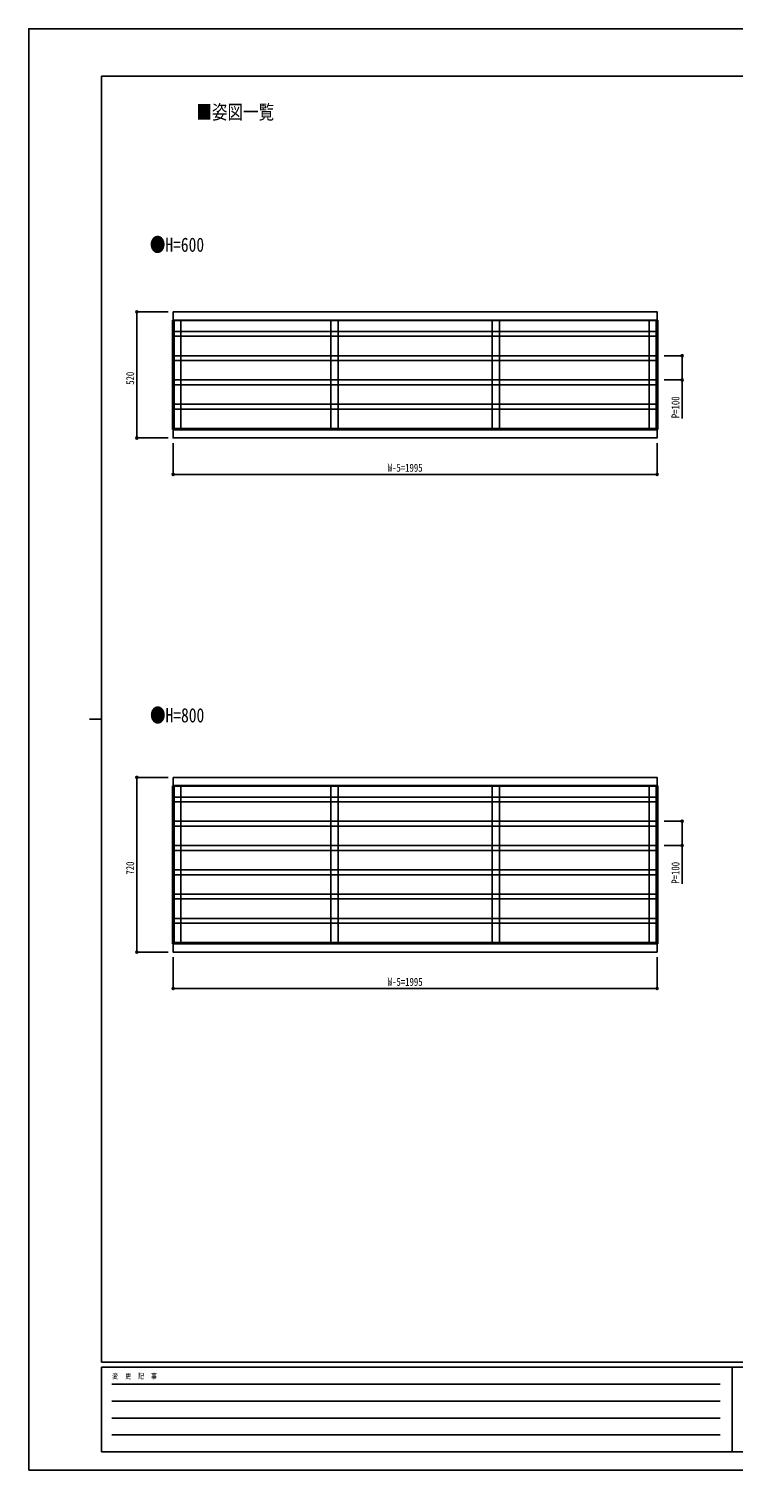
# Model space of a CAD drawing. Units: millimetres, scale not verified. Extents: x -4205 to 4205, y -2970 to 2970.
# Drawn here: x -4205 to -1301, y -2970 to 2970 of the extents above; entities that cross this region are included whole.
import ezdxf
from ezdxf.enums import TextEntityAlignment as Align

# ---------------------------------------------------------------- set-up
doc = ezdxf.new("R2010")
doc.units = ezdxf.units.MM
doc.header["$LTSCALE"] = 16
for name, color, linetype in [('0-1_USER1', 3, 'Continuous'), ('0-2_YKK_A1', 4, 'Continuous'), ('0-3_YKK_D', 6, 'Continuous'), ('0-4_YKK_ZWAK', 7, 'Continuous')]:
    doc.layers.add(name, color=color, linetype=linetype)
doc.styles.add('ＭＳ ゴシック', font='')
doc.styles.get('ＭＳ ゴシック').set_extended_font_data('MS Gothic')

msp = doc.modelspace()

# ---------------------------------------------------------------- linework, layer by layer
at = {"layer": '0-2_YKK_A1'}
for p, q in [((-3613.15, 1769.3), (-3605.95, 1769.3)), ((-3613.15, 1769.3), (-3613.15, 1318.3)), ((-3610.95, 1769.3), (-3610.95, 1318.3)), ((-3608.95, 1769.8), (-3608.95, 1769.3)), ((-1618.95, 1767.8), (-3605.95, 1767.8)), ((-1618.95, 1722.8), (-3605.95, 1722.8)), ((-3577.95, 1317.8), (-3577.95, 1769.8)), ((-2959.95, 1317.8), (-2959.95, 1769.8)), ((-2929.95, 1317.8), (-2929.95, 1769.8)), ((-2294.95, 1769.8), (-2294.95, 1317.8)), ((-2264.95, 1769.8), (-2264.95, 1317.8)), ((-1646.95, 1317.8), (-1646.95, 1769.8)), ((-1611.75, 1769.3), (-1618.95, 1769.3)), ((-1615.95, 1769.8), (-1615.95, 1769.3)), ((-1613.95, 1769.3), (-1613.95, 1318.3)), ((-1611.75, 1769.3), (-1611.75, 1318.3)), ((-1618.95, 1702.8), (-3605.95, 1702.8)), ((-1618.95, 1622.8), (-3605.95, 1622.8)), ((-1618.95, 1602.8), (-3605.95, 1602.8)), ((-1618.95, 1522.8), (-3605.95, 1522.8)), ((-1618.95, 1502.8), (-3605.95, 1502.8)), ((-1618.95, 1422.8), (-3605.95, 1422.8)), ((-1618.95, 1402.8), (-3605.95, 1402.8)), ((-3609.45, 1318.3), (-3609.45, 1317.8)), ((-1618.95, 1322.8), (-3605.95, 1322.8)), ((-1615.45, 1318.3), (-1615.45, 1317.8)), ((-3613.15, -149.38), (-3605.95, -149.38)), ((-3613.15, -149.38), (-3613.15, -800.38)), ((-3610.95, -149.38), (-3610.95, -800.38)), ((-3608.95, -148.88), (-3608.95, -149.38)), ((-1618.95, -150.88), (-3605.95, -150.88)), ((-3577.95, -800.88), (-3577.95, -148.88)), ((-2959.95, -800.88), (-2959.95, -148.88)), ((-2929.95, -800.88), (-2929.95, -148.88)), ((-2294.95, -800.88), (-2294.95, -148.88)), ((-2264.95, -800.88), (-2264.95, -148.88)), ((-1646.95, -800.88), (-1646.95, -148.88)), ((-1611.75, -149.38), (-1618.95, -149.38)), ((-1615.95, -148.88), (-1615.95, -149.38)), ((-1613.95, -149.38), (-1613.95, -800.38)), ((-1611.75, -149.38), (-1611.75, -800.38)), ((-1618.95, -195.88), (-3605.95, -195.88)), ((-1618.95, -215.88), (-3605.95, -215.88)), ((-1618.95, -295.88), (-3605.95, -295.88)), ((-1618.95, -315.88), (-3605.95, -315.88)), ((-1618.95, -395.88), (-3605.95, -395.88)), ((-1618.95, -415.88), (-3605.95, -415.88)), ((-1618.95, -495.88), (-3605.95, -495.88)), ((-1618.95, -515.88), (-3605.95, -515.88)), ((-1618.95, -595.88), (-3605.95, -595.88)), ((-1618.95, -615.88), (-3605.95, -615.88)), ((-1618.95, -695.88), (-3605.95, -695.88)), ((-1618.95, -715.88), (-3605.95, -715.88)), ((-3609.62, -800.38), (-3609.62, -800.88)), ((-1618.95, -795.88), (-3605.95, -795.88)), ((-1615.62, -800.38), (-1615.62, -800.88))]:
    msp.add_line(p, q, dxfattribs=at)
for points in [[(-3609.95, 1803.8), (-1614.95, 1803.8), (-1614.95, 1769.8), (-3609.95, 1769.8)], [(-3609.95, 1317.8), (-1614.95, 1317.8), (-1614.95, 1283.8), (-3609.95, 1283.8)], [(-3609.95, -114.88), (-1614.95, -114.88), (-1614.95, -148.88), (-3609.95, -148.88)], [(-3609.95, -800.88), (-1614.95, -800.88), (-1614.95, -834.88), (-3609.95, -834.88)]]:
    msp.add_lwpolyline(points, close=True, dxfattribs=at)
for points in [[(-3605.95, 1769.3), (-3605.95, 1318.3), (-3613.15, 1318.3)], [(-1618.95, 1769.3), (-1618.95, 1318.3), (-1611.75, 1318.3)], [(-3605.95, -149.38), (-3605.95, -800.38), (-3613.15, -800.38)], [(-1618.95, -149.38), (-1618.95, -800.38), (-1611.75, -800.38)]]:
    msp.add_lwpolyline(points, dxfattribs=at)
at = {"layer": '0-3_YKK_D'}
for p, q in [((-3630.95, 1803.8), (-3760.95, 1803.8)), ((-3759.95, 1803.8), (-3759.95, 1283.8)), ((-1585.75, 1622.8), (-1510.75, 1622.8)), ((-1585.75, 1522.8), (-1510.75, 1522.8)), ((-3630.95, 1283.8), (-3760.95, 1283.8)), ((-3609.95, 1262.8), (-3609.95, 1132.8)), ((-1614.95, 1262.8), (-1614.95, 1132.8)), ((-3609.95, 1133.8), (-1614.95, 1133.8)), ((-3630.95, -114.88), (-3760.95, -114.88)), ((-3759.95, -114.88), (-3759.95, -834.88)), ((-1585.75, -295.88), (-1510.75, -295.88)), ((-1585.75, -395.88), (-1510.75, -395.88)), ((-3630.95, -834.88), (-3760.95, -834.88)), ((-3609.95, -855.88), (-3609.95, -985.88)), ((-1614.95, -855.88), (-1614.95, -985.88)), ((-3609.95, -984.88), (-1614.95, -984.88))]:
    msp.add_line(p, q, dxfattribs=at)
for points in [[(-1511.75, 1622.8), (-1511.75, 1522.8), (-1511.75, 1364.6)], [(-1511.75, -295.88), (-1511.75, -395.88), (-1511.75, -554.08)]]:
    msp.add_lwpolyline(points, dxfattribs=at)
for centre in [(-3759.95, 1803.8), (-1511.75, 1622.8), (-1511.75, 1522.8), (-3759.95, 1283.8), (-3609.95, 1133.8), (-1614.95, 1133.8), (-3759.95, -114.88), (-1511.75, -295.88), (-1511.75, -395.88), (-3759.95, -834.88), (-3609.95, -984.88), (-1614.95, -984.88)]:
    msp.add_circle(centre, 4.25, dxfattribs=at)
at = {"layer": '0-4_YKK_ZWAK'}
for p, q in [((3895.02, 2775), (-3904.98, 2775)), ((-3904.98, -2525), (-3904.98, 2775)), ((-3954.98, 125), (-3904.98, 125)), ((3895.02, -2525), (-3904.98, -2525)), ((-1304.98, -2545), (-3904.98, -2545)), ((-3904.98, -2895), (-3904.98, -2545)), ((-1304.98, -2545), (-1304.98, -2895)), ((-4.98, -2545), (-1304.98, -2545)), ((-3862.48, -2615), (-1354.98, -2615)), ((-3862.48, -2685), (-1354.98, -2685)), ((-3862.48, -2755), (-1354.98, -2755)), ((-3862.48, -2825), (-1354.98, -2825)), ((-3904.98, -2895), (-1304.98, -2895)), ((-1304.98, -2895), (-4.98, -2895))]:
    msp.add_line(p, q, dxfattribs=at)
msp.add_lwpolyline([(-4205, -2970), (4205, -2970), (4205, 2970), (-4205, 2970)], close=True, dxfattribs=at)

# ---------------------------------------------------------------- texts
at = {"layer": '0-1_USER1', "style": 'ＭＳ ゴシック', "width": 0.8}
for s, p in [('■姿図一覧', (-3513.98, 2580)), ('●H=600', (-3705.99, 2033.46)), ('●H=800', (-3705.31, 94.17))]:
    msp.add_text(s, height=58.65, dxfattribs=at).set_placement(p, align=Align.BOTTOM_LEFT)
at = {"layer": '0-3_YKK_D', "style": 'ＭＳ ゴシック', "width": 0.8}
for s, p in [('520', (-3760.95, 1503)), ('P=100', (-1512.75, 1365.6)), ('720', (-3760.95, -515.68)), ('P=100', (-1512.75, -553.08))]:
    msp.add_text(s, height=32.99, rotation=90, dxfattribs=at).set_placement(p, align=Align.BOTTOM_LEFT)
for p in [(-2725.25, 1134.8), (-2725.25, -983.88)]:
    msp.add_text('W-5=1995', height=32.99, dxfattribs=at).set_placement(p, align=Align.BOTTOM_LEFT)
at = {"layer": '0-4_YKK_ZWAK', "style": 'ＭＳ ゴシック', "width": 0.8}
msp.add_text('変  更  記  事', height=21.99, dxfattribs=at).set_placement((-3861.31, -2600), align=Align.BOTTOM_LEFT)

doc.saveas('drawing.dxf')
